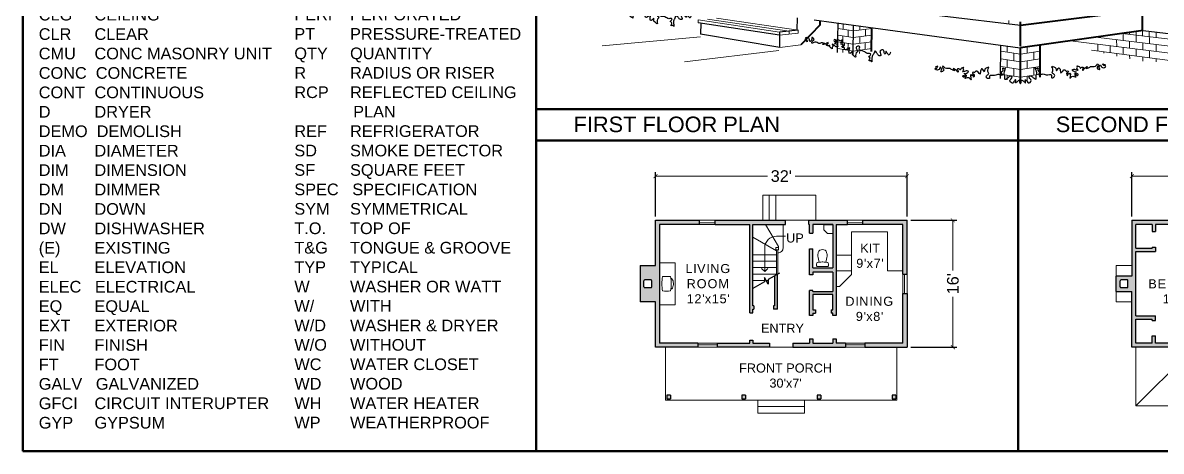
# Model space of a CAD drawing. Header units: inches. Extents: x -54 to 15382, y 469 to 41738.
# Drawn here: x 144 to 1901, y 10431 to 11092 of the extents above; entities that cross this region are included whole.
import ezdxf

# ---------------------------------------------------------------- set-up
doc = ezdxf.new("R2010")
doc.units = ezdxf.units.IN
doc.header["$MEASUREMENT"] = 0
doc.linetypes.add('DASHED', pattern=[0.75, 0.5, -0.25])
doc.layers.get('0').update_dxf_attribs({"lineweight": 9})
for name, color, linetype, lineweight in [('1', 7, 'Continuous', 9), ('2', 7, 'Continuous', 18), ('3', 7, 'Continuous', 30), ('4', 7, 'Continuous', 40), ('5', 7, 'Continuous', 50), ('A-DIMSx', 7, 'Continuous', 9), ('A-FILL', 7, 'Continuous', 9), ('A-TEXTx', 7, 'Continuous', 18)]:
    doc.layers.add(name, color=color, linetype=linetype, lineweight=lineweight)
doc.styles.get("Standard").update_dxf_attribs({"font": 'arial.ttf'})
doc.dimstyles.get("Standard").update_dxf_attribs({"dimtxt": 3, "dimasz": 2, "dimexe": 0.03125, "dimexo": 0.0625, "dimgap": 0.03125, "dimtad": 0, "dimtoh": 1, "dimdec": 4, "dimlfac": 0.99985, "dimzin": 0, "dimdsep": 46, "dimlunit": 4, "dimtxsty": 'Standard', "dimblk": 'ARCHTICK', "dimblk1": 'ARCHTICK', "dimblk2": 'ARCHTICK', "dimcen": 0.09, "dimclrt": 256, "dimadec": 0, "dimazin": 0, "dimtfac": 1, "dimtdec": 4, "dimtofl": 0, "dimtmove": 0, "dimatfit": 3, "dimfxl": 1, "dimtolj": 1, "dimtzin": 0, "dimarcsym": 0})

# ---------------------------------------------------------------- blocks, each defined once
blk = doc.blocks.new('_ArchTick')
at = {"color": 0, "linetype": 'ByBlock', "lineweight": 0, "const_width": 0.15}
blk.add_lwpolyline([(-0.5, -0.5), (0.5, 0.5)], dxfattribs=at)
blk = doc.blocks.new('*D145')
at = {"layer": 'A-DIMSx', "color": 0, "lineweight": -2, "ltscale": 0.25}
for p, q in [((1120.5, 10793.1), (1120.5, 10861.3)), ((1508.5, 10793.1), (1508.5, 10861.3))]:
    blk.add_line(p, q, dxfattribs=at)
at = {"layer": 'A-DIMSx', "color": 0, "lineweight": 5, "ltscale": 0.25}
for p, q in [((1120.5, 10855.3), (1293.3, 10855.3)), ((1508.5, 10855.3), (1335.8, 10855.3))]:
    blk.add_line(p, q, dxfattribs=at)
at = {"layer": 'A-DIMSx', "color": 0, "lineweight": 5, "xscale": 6, "yscale": 6, "zscale": 6, "rotation": 180}
blk.add_blockref('_ArchTick', (1120.5, 10855.3), dxfattribs=at)
at = {"layer": 'A-DIMSx', "color": 0, "lineweight": 5, "xscale": 6, "yscale": 6, "zscale": 6}
blk.add_blockref('_ArchTick', (1508.5, 10855.3), dxfattribs=at)
at = {"layer": 'A-DIMSx', "ltscale": 0.25, "insert": (1314.5, 10855.3), "char_height": 18, "attachment_point": 5}
blk.add_mtext("\\A1;32'", dxfattribs=at)
blk = doc.blocks.new('*D146')
at = {"layer": 'A-DIMSx', "color": 0, "lineweight": -2, "ltscale": 0.25}
for p, q in [((1514.5, 10787.1), (1585.3, 10787.1)), ((1514.5, 10591.1), (1585.3, 10591.1))]:
    blk.add_line(p, q, dxfattribs=at)
at = {"layer": 'A-DIMSx', "color": 0, "lineweight": 5, "ltscale": 0.25}
for p, q in [((1579.3, 10787.1), (1579.3, 10709.5)), ((1579.3, 10591.1), (1579.3, 10668.7))]:
    blk.add_line(p, q, dxfattribs=at)
at = {"layer": 'A-DIMSx', "color": 0, "lineweight": 5, "xscale": 6, "yscale": 6, "zscale": 6}
for p, rotation in [((1579.3, 10787.1), 90), ((1579.3, 10591.1), 270)]:
    blk.add_blockref('_ArchTick', p, dxfattribs=dict(at, rotation=rotation))
at = {"layer": 'A-DIMSx', "ltscale": 0.25, "insert": (1579.3, 10689.1), "char_height": 18, "attachment_point": 5, "rotation": 90}
blk.add_mtext("\\A1;16'", dxfattribs=at)
blk = doc.blocks.new('*D148')
at = {"layer": 'A-DIMSx', "color": 0, "lineweight": -2, "ltscale": 0.25}
for p, q in [((1855.5, 10793.1), (1855.5, 10861.3)), ((2243.5, 10793.1), (2243.5, 10861.3))]:
    blk.add_line(p, q, dxfattribs=at)
at = {"layer": 'A-DIMSx', "color": 0, "lineweight": 5, "ltscale": 0.25}
for p, q in [((1855.5, 10855.3), (2028.2, 10855.3)), ((2243.5, 10855.3), (2070.7, 10855.3))]:
    blk.add_line(p, q, dxfattribs=at)
at = {"layer": 'A-DIMSx', "color": 0, "lineweight": 5, "xscale": 6, "yscale": 6, "zscale": 6, "rotation": 180}
blk.add_blockref('_ArchTick', (1855.5, 10855.3), dxfattribs=at)
at = {"layer": 'A-DIMSx', "color": 0, "lineweight": 5, "xscale": 6, "yscale": 6, "zscale": 6}
blk.add_blockref('_ArchTick', (2243.5, 10855.3), dxfattribs=at)
at = {"layer": 'A-DIMSx', "ltscale": 0.25, "insert": (2049.5, 10855.3), "char_height": 18, "attachment_point": 5}
blk.add_mtext("\\A1;32'", dxfattribs=at)

msp = doc.modelspace()

# ---------------------------------------------------------------- hatches: boundary and pattern name
at = {"layer": 'A-FILL', "ltscale": 0.25}
h = msp.add_hatch(color=256, dxfattribs=at)
h.paths.add_polyline_path([(1126.7875281, 10597.3530999), (1126.7875281, 10780.8530999), (1188.5370547, 10780.8530999), (1188.5370547, 10787.1030999), (1120.5375281, 10787.1030999), (1120.5375281, 10717.1030999), (1096.5375281, 10717.1030999), (1096.5375281, 10661.1030999), (1120.5375281, 10661.1030999), (1120.5375281, 10591.1030999), (1185.5375281, 10591.1030999), (1185.5375281, 10597.3530999)])
h.paths.add_polyline_path([(1320.7875281, 10780.8530999), (1320.7875281, 10787.1030999), (1212.5370547, 10787.1030999), (1212.5370547, 10780.8530999), (1265.7875281, 10780.8530999), (1265.7875281, 10644.3530999), (1270.7875281, 10644.3530999), (1270.7875281, 10649.8530999), (1272.2875281, 10649.8530999), (1272.2875281, 10654.8530999), (1270.7875281, 10654.8530999), (1270.7875281, 10780.8530999)])
h.paths.add_polyline_path([(1296.5375281, 10591.1030999), (1296.5375281, 10597.3530999), (1270.7875281, 10597.3530999), (1270.7875281, 10601.8530999), (1265.7875281, 10601.8530999), (1265.7875281, 10597.3530999), (1215.5375281, 10597.3530999), (1215.5375281, 10591.1030999)])
h.paths.add_polyline_path([(1102.5375281, 10693.6030999, -0.4142135624), (1104.0375281, 10695.1030999), (1113.0375281, 10695.1030999, -0.4142135624), (1114.5375281, 10693.6030999), (1114.5375281, 10684.6030999, -0.4142135624), (1113.0375281, 10683.1030999), (1104.0375281, 10683.1030999, -0.4142135624), (1102.5375281, 10684.6030999)], flags=16)
h = msp.add_hatch(color=256, dxfattribs=at)
h.paths.add_polyline_path([(1508.5375281, 10704.1030999), (1508.5375281, 10787.1030999), (1440.5370547, 10787.1030999), (1440.5370547, 10780.8530999), (1502.2875281, 10780.8530999), (1502.2875281, 10704.1030999)])
h.paths.add_polyline_path([(1416.5370547, 10780.8530999), (1416.5370547, 10787.1030999), (1356.7875281, 10787.1030999), (1356.7875281, 10780.8530999), (1358.2875281, 10780.8530999), (1358.2875281, 10767.1030999), (1363.2875281, 10767.1030999), (1363.2875281, 10780.8530999), (1394.2875281, 10780.8530999), (1394.2875281, 10713.8530999), (1363.2875281, 10713.8530999), (1363.2875281, 10743.1030999), (1358.2875281, 10743.1030999), (1358.2875281, 10702.8530999), (1363.2875281, 10702.8530999), (1363.2875281, 10706.8530999), (1394.2875281, 10706.8530999), (1394.2875281, 10677.3530999), (1363.2875281, 10677.3530999), (1363.2875281, 10678.8530999), (1358.2875281, 10678.8530999), (1358.2875281, 10640.1030999), (1363.2875281, 10640.1030999), (1363.2875281, 10643.8530999), (1367.2875281, 10643.8530999), (1367.2875281, 10648.8530999), (1363.2875281, 10648.8530999), (1363.2875281, 10672.3530999), (1394.2875281, 10672.3530999), (1394.2875281, 10648.8530999), (1391.2875281, 10648.8530999), (1391.2875281, 10643.8530999), (1394.2875281, 10643.8530999), (1394.2875281, 10640.1030999), (1399.2875281, 10640.1030999), (1399.2875281, 10780.8530999)])
h.paths.add_polyline_path([(1308.7875281, 10649.8530999), (1308.7875281, 10703.7607856), (1303.7875281, 10700.8740343), (1303.7875281, 10654.8530999), (1302.2875281, 10654.8530999), (1302.2875281, 10649.8530999)])
h.paths.add_polyline_path([(1413.5375281, 10591.1030999), (1413.5375281, 10597.3530999), (1399.2875281, 10597.3530999), (1399.2875281, 10604.1030999), (1394.2875281, 10604.1030999), (1394.2875281, 10597.3530999), (1363.2875281, 10597.3530999), (1363.2875281, 10604.1030999), (1358.2875281, 10604.1030999), (1358.2875281, 10597.3530999), (1332.5375281, 10597.3530999), (1332.5375281, 10591.1030999)])
h.paths.add_polyline_path([(1508.5375281, 10591.1030999), (1508.5375281, 10674.1030999), (1502.2875281, 10674.1030999), (1502.2875281, 10597.3530999), (1443.5375281, 10597.3530999), (1443.5375281, 10591.1030999)])
h = msp.add_hatch(color=256, dxfattribs=at)
h.paths.add_polyline_path([(2037.4796258, 10780.8530999), (2037.4796258, 10787.1030999), (1947.4791525, 10787.1030999), (1947.4791525, 10780.8530999), (2000.7296258, 10780.8530999), (2000.7296258, 10777.6030999), (2005.7296258, 10777.6030999), (2005.7296258, 10780.8530999)])
h.paths.add_polyline_path([(1861.7296258, 10743.8530999), (1861.7296258, 10780.8530999), (1886.7296258, 10780.8530999), (1886.7296258, 10769.6030999), (1891.7296258, 10769.6030999), (1891.7296258, 10780.8530999), (1923.4791525, 10780.8530999), (1923.4791525, 10787.1030999), (1855.4796258, 10787.1030999), (1855.4796258, 10701.1030999), (1831.4796258, 10701.1030999), (1831.4796258, 10677.1030999), (1855.4796258, 10677.1030999), (1855.4796258, 10591.1030999), (1920.4796258, 10591.1030999), (1920.4796258, 10597.3530999), (1891.7296258, 10597.3530999), (1891.7296258, 10608.6030999), (1886.7296258, 10608.6030999), (1886.7296258, 10597.3530999), (1861.7296258, 10597.3530999), (1861.7296258, 10634.3530999), (1886.7296258, 10634.3530999), (1886.7296258, 10632.6030999), (1891.7296258, 10632.6030999), (1891.7296258, 10639.3530999), (1861.7296258, 10639.3530999), (1861.7296258, 10738.8530999), (1891.7296258, 10738.8530999), (1891.7296258, 10745.6030999), (1886.7296258, 10745.6030999), (1886.7296258, 10743.8530999)])
h.paths.add_polyline_path([(2034.4796258, 10597.3530999), (2034.4796258, 10591.1030999), (1950.4796258, 10591.1030999), (1950.4796258, 10597.3530999), (2000.7296258, 10597.3530999), (2000.7296258, 10747.6030999), (2005.7296258, 10747.6030999), (2005.7296258, 10597.3530999)])
edge = h.paths.add_edge_path(flags=16)
edge.add_arc((1838.9796258, 10693.6030999), 1.5, 90.0000000001, 180)
edge.add_line((1837.4796258, 10693.6030999), (1837.4796258, 10684.6030999))
edge.add_arc((1838.9796258, 10684.6030999), 1.5, 180, 270.0000000001)
edge.add_line((1838.9796258, 10683.1030999), (1847.9796258, 10683.1030999))
edge.add_arc((1847.9796258, 10684.6030999), 1.5, 270.0000000001, 360)
edge.add_line((1849.4796258, 10684.6030999), (1849.4796258, 10693.6030999))
edge.add_arc((1847.9796258, 10693.6030999), 1.5, 0, 90.0000000001)
edge.add_line((1847.9796258, 10695.1030999), (1838.9796258, 10695.1030999))
h = msp.add_hatch(color=256, dxfattribs=at)
h.paths.add_polyline_path([(1143.2875281, 10511.3530999), (1143.2875281, 10516.8530999), (1137.7875281, 10516.8530999), (1137.7875281, 10511.3530999)])
h.paths.add_polyline_path([(1259.2875281, 10511.3530999), (1259.2875281, 10516.8530999), (1253.7875281, 10516.8530999), (1253.7875281, 10511.3530999)])
h.paths.add_polyline_path([(1375.2875281, 10511.3530999), (1375.2875281, 10516.8530999), (1369.7875281, 10516.8530999), (1369.7875281, 10511.3530999)])
h.paths.add_polyline_path([(1491.2875281, 10511.3530999), (1491.2875281, 10516.8530999), (1485.7875281, 10516.8530999), (1485.7875281, 10511.3530999)])

# ---------------------------------------------------------------- linework, layer by layer
at = {"layer": '1'}
for p, q in [((1326.4780479, 11079.2583097), (1200.6377049, 11097.8878438)), ((1409.7896252, 11082.1171076), (1409.8984839, 11090.5438452)), ((1665.8140541, 11090.2119627), (1665.8221867, 11095.733516)), ((1326.4780479, 11079.2583097), (1326.3976274, 11074.4255484)), ((1340.7540807, 11080.8193924), (1340.6771985, 11076.0153462)), ((1401.7807912, 11072.9012666), (1425.6062574, 11069.4351151)), ((1401.917714, 11083.2188392), (1425.7337976, 11079.8856039)), ((1409.5217961, 11061.3845022), (1409.6557727, 11071.7556068)), ((1417.5973123, 11070.6002641), (1417.7280376, 11081.0060686)), ((1800.0760681, 11069.7920614), (1913.9249158, 11055.9798162)), ((1840.6080365, 11075.4922532), (1913.8195404, 11066.9466445)), ((1841.9062643, 11064.7171842), (1841.8382747, 11075.3486537)), ((1851.8539667, 11074.1795727), (1851.8341821, 11077.0710362)), ((1862.0350589, 11062.2751406), (1861.916803, 11078.4890003)), ((1872.1480223, 11071.8107501), (1872.0851951, 11079.9190267)), ((1882.5175017, 11059.7901921), (1882.3604646, 11078.9236018)), ((1892.8000286, 11069.4001459), (1892.7276308, 11077.7501021)), ((1401.5065663, 11052.2375391), (1425.3508192, 11048.5048182)), ((1401.6437421, 11062.574171), (1425.478598, 11058.9748578)), ((1409.3240548, 11046.0773792), (1409.3876953, 11051.0037804)), ((1417.3354964, 11049.7595844), (1417.4664653, 11060.1847739)), ((1663.2203946, 11046.6476149), (1663.2355828, 11056.2253605)), ((1760.9075299, 11064.2836149), (1914.0303944, 11045.0022361)), ((1802.7707799, 11048.5498451), (1802.7221696, 11059.0182752)), ((1822.2383857, 11046.0088333), (1822.1801839, 11056.5681032)), ((1832.0346942, 11055.3272138), (1831.971635, 11065.9224624)), ((1842.0424373, 11043.4239069), (1841.9743184, 11054.0756067)), ((1852.0001641, 11052.8131425), (1851.9270305, 11063.5014557)), ((1862.1917324, 11040.7939176), (1862.1133581, 11051.5396794)), ((1872.3150469, 11050.2550729), (1872.2314944, 11061.0380998)), ((1892.9885959, 11047.6518397), (1892.8942665, 11058.5312736)), ((1653.0641453, 11036.3443253), (1683.7701585, 11031.8771853)), ((1653.0880355, 11048.0657128), (1683.7781042, 11043.7704128)), ((1663.1830199, 11023.078998), (1663.2017171, 11034.8695017)), ((1673.4365857, 11033.3805233), (1673.4499491, 11045.2159138)), ((1793.1604762, 11049.8042312), (1914.1359766, 11034.0138885)), ((1812.474868, 11044.9595117), (1812.4630653, 11047.2847583)), ((1832.1238818, 11040.3418386), (1832.097813, 11044.7219303)), ((1852.1111141, 11036.5980477), (1852.0733676, 11042.1146185)), ((1872.4486439, 11033.0134476), (1872.3986799, 11039.4616545)), ((1882.6953784, 11038.1176766), (1882.6063971, 11048.9591762)), ((1893.1263398, 11031.7652205), (1893.0830171, 11036.7618287)), ((1653.04023, 11024.6106656), (1683.7622043, 11019.9713254)), ((1673.4098164, 11009.6721908), (1673.4232081, 11021.5326223)), ((1653.0162897, 11012.8647144), (1683.7542416, 11008.052813)), ((1663.153105, 11004.2145218), (1663.1643031, 11011.2760842)), ((1212.5370547, 10783.3790106), (1188.5370547, 10783.3790106)), ((1310.0375281, 10746.4174882), (1290.1561184, 10780.8530999)), ((1317.2801688, 10744.2651714), (1317.2801688, 10780.8530999)), ((1440.5370547, 10783.3790106), (1416.5370547, 10783.3790106)), ((1307.0375281, 10740.0225307), (1270.7875281, 10760.951478)), ((1423.0375281, 10769.1030999), (1423.0375281, 10733.1030999)), ((1478.5375281, 10769.1030999), (1423.0375281, 10769.1030999)), ((1478.5375281, 10709.1030999), (1478.5375281, 10769.1030999)), ((1307.0375281, 10741.2651714), (1307.0375281, 10702.9471529)), ((1309.0375281, 10741.2651714), (1309.0375281, 10704.1018535)), ((1310.0375281, 10745.2651714), (1310.0375281, 10746.4174882)), ((1307.0375281, 10734.0225307), (1270.7875281, 10734.0225307)), ((1307.0375281, 10724.0225307), (1270.7875281, 10724.0225307)), ((1423.0375281, 10733.1030999), (1399.0375281, 10733.1030999)), ((1423.0375281, 10733.1030999), (1423.0375281, 10709.1030999)), ((1307.0375281, 10714.0225307), (1270.7875281, 10714.0225307)), ((1270.7875281, 10704.0225307), (1307.0375281, 10704.0225307)), ((1423.0375281, 10709.1030999), (1399.0375281, 10709.1030999)), ((1423.0375281, 10703.6030999), (1404.5375281, 10685.1030999)), ((1423.0375281, 10709.1030999), (1423.0375281, 10703.6030999)), ((1502.5375281, 10709.1030999), (1478.5375281, 10709.1030999)), ((1504.8134387, 10704.1030999), (1504.8134387, 10674.1030999)), ((1270.7875281, 10694.0225307), (1288.4287258, 10694.0225307)), ((1291.2648424, 10694.0225307), (1294.4287258, 10694.0225307)), ((1404.5375281, 10685.1030999), (1399.0375281, 10685.1030999)), ((1215.5375281, 10594.8271893), (1185.5375281, 10594.8271893)), ((1413.5375281, 10594.8271893), (1443.5375281, 10594.8271893)), ((1861.7477853, 10500.7746149), (1951.07627, 10590.1030999))]:
    msp.add_line(p, q, dxfattribs=at)
at = {"layer": '1', "ltscale": 0.1}
for p, q in [((1188.5370547, 10787.1030999), (1212.5370547, 10787.1030999)), ((1320.7875281, 10787.1030999), (1356.7875281, 10787.1030999)), ((1416.5370547, 10787.1030999), (1440.5370547, 10787.1030999)), ((1212.5370547, 10780.8530999), (1188.5370547, 10780.8530999)), ((1440.5370547, 10780.8530999), (1416.5370547, 10780.8530999)), ((1150.7875281, 10721.6030999), (1126.7875281, 10721.6030999)), ((1150.7875281, 10689.1030999), (1150.7875281, 10721.6030999)), ((1502.2875281, 10704.1030999), (1502.2875281, 10674.1030999)), ((1508.5375281, 10674.1030999), (1508.5375281, 10704.1030999)), ((1150.7875281, 10689.1030999), (1150.7875281, 10656.6030999)), ((1150.7875281, 10656.6030999), (1126.7875281, 10656.6030999)), ((1185.5375281, 10597.3530999), (1215.5375281, 10597.3530999)), ((1413.5375281, 10597.3530999), (1443.5375281, 10597.3530999)), ((1185.5375281, 10591.1030999), (1215.5375281, 10591.1030999)), ((1413.5375281, 10591.1030999), (1443.5375281, 10591.1030999))]:
    msp.add_line(p, q, dxfattribs=at)
at = {"layer": '1', "ltscale": 0.25}
for p, q in [((1380.2875281, 10780.8530999), (1380.2875281, 10772.6398965)), ((1385.3672179, 10767.1459931), (1380.5804213, 10771.9327897)), ((1394.2875281, 10766.8530999), (1386.0743247, 10766.8530999)), ((1831.4796258, 10701.1030999), (1831.4796258, 10717.1030999)), ((1831.4796258, 10717.1030999), (1855.4796258, 10717.1030999)), ((1831.4796258, 10677.1030999), (1831.4796258, 10661.1030999)), ((1831.4796258, 10661.1030999), (1855.4796258, 10661.1030999))]:
    msp.add_line(p, q, dxfattribs=at)
at = {"layer": '1', "linetype": 'Continuous'}
for p, q in [((1377.5632823, 10722.7471942), (1378.0751252, 10722.7471942)), ((1378.5869681, 10722.7471942), (1378.0751252, 10722.7471942)), ((1378.0751252, 10715.7782567), (1370.2793645, 10715.7782567)), ((1378.0751252, 10715.7782567), (1385.8708858, 10715.7782567))]:
    msp.add_line(p, q, dxfattribs=at)
at = {"layer": '1', "linetype": 'DASHED'}
msp.add_line((1378.0751252, 10715.7782579), (1378.0751252, 10715.7782567), dxfattribs=at)
msp.add_line((1378.0751252, 10715.7782579), (1378.0751252, 10715.7782567), dxfattribs=at)
at = {"layer": '1', "ltscale": 0.25}
msp.add_lwpolyline([(1306.0375281, 10745.2651714), (1306.0375281, 10741.2651714), (1310.0375281, 10741.2651714), (1310.0375281, 10745.2651714), (1306.0375281, 10745.2651714)], dxfattribs=at)
for centre, start, end in [((1381.2875281, 10772.6398965), 180, 225), ((1386.0743247, 10767.8530999), 224.9999999999, 270)]:
    msp.add_arc(centre, 1, start, end, dxfattribs=at)
at = {"layer": '1'}
msp.add_arc((1310.0375281, 10744.2651714), 7.2426407, 262.0637504855, 0, dxfattribs=at)
at = {"layer": '1', "linetype": 'Continuous'}
for centre, radius, start, end in [((1382.7998286, 10733.5911286), 11.8117586, 160.8882678628, 188.2538637277), ((1378.0751252, 10735.2282873), 6.8114474, 90, 160.8882678628), ((1378.0751252, 10735.2282873), 6.8114474, 19.1117321372, 90), ((1373.3504218, 10733.5911286), 11.8117586, 351.7461362723, 19.1117321372), ((1370.2793645, 10717.3531578), 1.5749011, 172.8563837321, 270), ((1396.0635196, 10714.121637), 27.56077, 164.7213591384, 172.8563837321), ((1370.0465792, 10721.2286429), 0.5905879, 104.0755128225, 164.7213593341), ((1377.5632823, 10691.2491714), 31.4980228, 90, 104.0755129683), ((1565.9339016, 10760.1569148), 196.8626426, 188.2538637277, 191.0650703561), ((1378.5869681, 10691.2491714), 31.4980228, 75.9244870317, 90), ((1190.2163488, 10760.1569148), 196.8626426, 348.9349296439, 351.7461362723), ((1385.8708858, 10717.3531578), 1.5749011, 270, 7.1436162679), ((1386.1036712, 10721.2286428), 0.5905879, 15.2786406663, 75.9244871775), ((1360.0867308, 10714.121637), 27.56077, 7.1436162679, 15.2786408616)]:
    msp.add_arc(centre, radius, start, end, dxfattribs=at)
at = {"layer": '2'}
for p, q in [((1186.0884943, 11091.9751727), (1186.1920426, 11096.49117)), ((1311.7020849, 11077.6425596), (1186.1920426, 11096.49117)), ((1340.7540807, 11080.8193924), (1214.606301, 11099.2383927)), ((1435.8417184, 11081.0352235), (1435.9120562, 11087.0198989)), ((1189.8880143, 11070.1612382), (1037.8819372, 11056.3398649)), ((1340.6771985, 11076.0153462), (1311.6179643, 11072.7800734)), ((1425.6062574, 11069.4351151), (1454.2021095, 11072.8153969)), ((1425.7337976, 11079.8856039), (1454.314214, 11083.1361841)), ((1435.5970332, 11060.2162561), (1435.7194327, 11070.6305816)), ((1444.2643532, 11071.815726), (1444.3814701, 11082.1749215)), ((1312.0516031, 11054.1001817), (1344.8603213, 11058.0714573)), ((1425.3508192, 11048.5048182), (1453.97759, 11052.1452406)), ((1425.478598, 11058.9748578), (1454.0899015, 11062.4850868)), ((1444.0297935, 11051.0685228), (1444.1471277, 11061.4469309)), ((1693.9855874, 11045.253504), (1693.9876318, 11054.8723707)), ((1310.6310622, 11049.4824665), (1165.2121954, 11032.054866)), ((1435.4116366, 11044.4418471), (1435.4745197, 11049.7922336)), ((1683.7701585, 11031.8771853), (1714.1101348, 11036.4593601)), ((1683.7781042, 11043.7704128), (1714.102104, 11048.1763233)), ((1693.9805542, 11021.5732235), (1693.9830721, 11033.4196175)), ((1704.0959096, 11034.9469354), (1704.0931001, 11046.72207)), ((1683.7622043, 11019.9713254), (1714.118174, 11024.7301339)), ((1704.1015374, 11011.3594935), (1704.0987221, 11023.1594164)), ((1683.7542416, 11008.052813), (1714.1262216, 11012.9886253)), ((1693.9765135, 11002.5627062), (1693.9780336, 11009.7143023)), ((1286.0375281, 10826.1030999), (1367.6625281, 10826.1030999)), ((1286.0375281, 10787.1030999), (1286.0375281, 10826.1030999)), ((1295.9125281, 10787.1030999), (1295.9125281, 10826.1030999)), ((1305.9125281, 10787.1030999), (1305.9125281, 10826.1030999)), ((1367.6625281, 10787.1030999), (1367.6625281, 10826.1030999)), ((1136.0375281, 10590.6031008), (1136.0375281, 10509.6031008)), ((1493.0375281, 10590.6031008), (1493.0375281, 10509.6031008)), ((1861.7477853, 10591.1030999), (1861.7477853, 10500.7746149)), ((1493.0375281, 10509.6031008), (1136.0375281, 10509.6031008)), ((1278.5375281, 10489.2280999), (1278.5375281, 10509.6031008)), ((1350.5375281, 10509.6031008), (1350.5375281, 10489.2280999)), ((1350.5375281, 10499.4780999), (1278.5375281, 10499.4780999)), ((1350.5375281, 10489.2280999), (1278.5375281, 10489.2280999)), ((2237.2114664, 10500.7746149), (1861.7477853, 10500.7746149))]:
    msp.add_line(p, q, dxfattribs=at)
at = {"layer": '2', "ltscale": 0.1}
msp.add_line((1296.5375281, 10591.1030999), (1332.5375281, 10591.1030999), dxfattribs=at)
at = {"layer": '2', "ltscale": 0.25}
msp.add_lwpolyline([(1284.16192, 10712.7276719), (1288.9125281, 10707.9770638), (1293.5395876, 10712.6041233), (1288.9125281, 10707.9770638), (1288.9125281, 10744.5591357, -0.4142135624), (1306.9125281, 10762.5591357), (1321.0923292, 10762.5591357)], format="xyb", dxfattribs=at)
at = {"layer": '2'}
for centre, radius, start, end in [((1191.2064335, 10689.0831149), 61, 169.6111421845, 190.3888578155), ((1137.4251835, 10648.3231337), 52.1322213, 83.1489854188, 96.8510145812), ((1083.6439335, 10689.0831149), 61, 349.6111421845, 10.3888578155), ((1137.4251835, 10729.459417), 51.7513021, 263.0983136125, 276.9016863875)]:
    msp.add_arc(centre, radius, start, end, dxfattribs=at)
msp.add_open_spline([(1144.0704164, 10680.5311257), (1144.5169044, 10680.7081239), (1145.5331083, 10681.1109706), (1147.064049, 10683.0946334), (1147.7291119, 10685.825642), (1148.0760592, 10688.9244525), (1147.8939516, 10691.9471636), (1147.0648781, 10694.9014797), (1145.6141211, 10697.1473298), (1144.4010665, 10697.5697019), (1144.0704164, 10697.6848306)], degree=3, knots=[0, 0, 0, 0, 1.4205335112, 3.2331247536, 7.2145868622, 9.7019638838, 12.596584936, 16.2032530219, 18.9713692984, 20.0086236618, 20.0086236618, 20.0086236618, 20.0086236618], dxfattribs=at)
at = {"layer": '3'}
for p, q in [((1683.8000956, 11088.0646754), (1035.4336658, 11165.4707584)), ((1311.6179643, 11072.7800734), (1186.0884943, 11091.9751727)), ((1190.2775173, 11091.3346162), (1189.8911902, 11074.3466408)), ((1339.1938586, 11081.0472025), (1339.4961867, 11099.8562304)), ((1365.2177765, 11096.5965477), (1425.837522, 11088.3846525)), ((1401.4273867, 11046.2711008), (1402.0290701, 11091.6098807)), ((1425.27687, 11042.4455094), (1425.837522, 11088.3846525)), ((1425.837522, 11088.3846525), (1683.1508786, 11053.5275213)), ((1312.0516031, 11054.1001817), (1189.868165, 11074.3504569)), ((1311.7020849, 11077.6425596), (1311.6179643, 11072.7800734)), ((1340.7540807, 11080.8193924), (1311.7020849, 11077.6425596)), ((1312.0516031, 11054.1001817), (1312.3755891, 11072.8644226)), ((1841.8382747, 11075.3486537), (1841.8362518, 11075.6649826)), ((1872.74577, 11080.0119262), (1915.8824691, 11075.1291164)), ((1653.0021293, 11005.9170956), (1653.1074627, 11057.5973733)), ((1120.5375281, 10787.1030999), (1188.5370547, 10787.1030999)), ((1120.5375281, 10717.1030999), (1120.5375281, 10787.1030999)), ((1188.5370547, 10780.8530999), (1188.5370547, 10787.1030999)), ((1212.5370547, 10787.1030999), (1321.0375281, 10787.1030999)), ((1212.5370547, 10780.8530999), (1212.5370547, 10787.1030999)), ((1320.7875281, 10780.8530999), (1320.7875281, 10787.1030999)), ((1356.7875281, 10787.1030999), (1416.5370547, 10787.1030999)), ((1356.7875281, 10780.8530999), (1356.7875281, 10787.1030999)), ((1416.5370547, 10780.8530999), (1416.5370547, 10787.1030999)), ((1440.5370547, 10787.1030999), (1508.5375281, 10787.1030999)), ((1440.5370547, 10780.8530999), (1440.5370547, 10787.1030999)), ((1508.5375281, 10704.1030999), (1508.5375281, 10787.1030999)), ((1855.4796258, 10787.1030999), (1923.4791525, 10787.1030999)), ((1855.4796258, 10787.1030999), (1855.4796258, 10701.1030999)), ((1126.7875281, 10780.8530999), (1126.7875281, 10597.3530999)), ((1188.5370547, 10780.8530999), (1126.7875281, 10780.8530999)), ((1212.5370547, 10780.8530999), (1265.7875281, 10780.8530999)), ((1265.7875281, 10644.3530999), (1265.7875281, 10780.8530999)), ((1270.7875281, 10780.8530999), (1320.7875281, 10780.8530999)), ((1270.7875281, 10654.8530999), (1270.7875281, 10780.8530999)), ((1356.7875281, 10780.8530999), (1358.2875281, 10780.8530999)), ((1358.2875281, 10767.1030999), (1358.2875281, 10780.8530999)), ((1394.2875281, 10780.8530999), (1363.2875281, 10780.8530999)), ((1363.2875281, 10780.8530999), (1363.2875281, 10767.1030999)), ((1394.2875281, 10780.8530999), (1394.2875281, 10713.8530999)), ((1399.2875281, 10780.8530999), (1399.2875281, 10640.1030999)), ((1399.2875281, 10780.8530999), (1416.5370547, 10780.8530999)), ((1502.2875281, 10780.8530999), (1440.5370547, 10780.8530999)), ((1502.2875281, 10704.1030999), (1502.2875281, 10780.8530999)), ((1886.7296258, 10780.8530999), (1861.7296258, 10780.8530999)), ((1861.7296258, 10743.8530999), (1861.7296258, 10780.8530999)), ((1886.7296258, 10780.8530999), (1886.7296258, 10769.6030999)), ((1886.7296258, 10769.6030999), (1891.7296258, 10769.6030999)), ((1923.4791525, 10780.8530999), (1891.7296258, 10780.8530999)), ((1891.7296258, 10780.8530999), (1891.7296258, 10769.6030999)), ((1358.2875281, 10767.1030999), (1363.2875281, 10767.1030999)), ((1358.2875281, 10702.8530999), (1358.2875281, 10743.1030999)), ((1358.2875281, 10743.1030999), (1363.2875281, 10743.1030999)), ((1363.2875281, 10713.8530999), (1363.2875281, 10743.1030999)), ((1861.7296258, 10743.8530999), (1886.7296258, 10743.8530999)), ((1861.7296258, 10639.3530999), (1861.7296258, 10738.8530999)), ((1861.7296258, 10738.8530999), (1891.7296258, 10738.8530999)), ((1886.7296258, 10745.6030999), (1886.7296258, 10743.8530999)), ((1886.7296258, 10745.6030999), (1891.7296258, 10745.6030999)), ((1891.7296258, 10745.6030999), (1891.7296258, 10738.8530999)), ((1096.5375281, 10717.1030999), (1120.5375281, 10717.1030999)), ((1096.5375281, 10717.1030999), (1096.5375281, 10661.1030999)), ((1303.7875281, 10700.8740343), (1303.7875281, 10654.8530999)), ((1308.7875281, 10649.8530999), (1308.7875281, 10703.7607856)), ((1363.2875281, 10702.8530999), (1358.2875281, 10702.8530999)), ((1363.2875281, 10713.8530999), (1394.2875281, 10713.8530999)), ((1394.2875281, 10706.8530999), (1363.2875281, 10706.8530999)), ((1363.2875281, 10706.8530999), (1363.2875281, 10702.8530999)), ((1394.2875281, 10706.8530999), (1394.2875281, 10677.3530999)), ((1502.2875281, 10704.1030999), (1508.5375281, 10704.1030999)), ((1831.4796258, 10677.1030999), (1831.4796258, 10701.1030999)), ((1855.4796258, 10701.1030999), (1831.4796258, 10701.1030999)), ((1102.5375281, 10684.6030999), (1102.5375281, 10693.6030999)), ((1113.0375281, 10695.1030999), (1104.0375281, 10695.1030999)), ((1104.0375281, 10683.1030999), (1113.0375281, 10683.1030999)), ((1114.5375281, 10684.6030999), (1114.5375281, 10693.6030999)), ((1837.4796258, 10684.6030999), (1837.4796258, 10693.6030999)), ((1847.9796258, 10695.1030999), (1838.9796258, 10695.1030999)), ((1838.9796258, 10683.1030999), (1847.9796258, 10683.1030999)), ((1849.4796258, 10684.6030999), (1849.4796258, 10693.6030999)), ((1358.2875281, 10640.1030999), (1358.2875281, 10678.8530999)), ((1363.2875281, 10678.8530999), (1358.2875281, 10678.8530999)), ((1363.2875281, 10677.3530999), (1363.2875281, 10678.8530999)), ((1363.2875281, 10677.3530999), (1394.2875281, 10677.3530999)), ((1394.2875281, 10672.3530999), (1363.2875281, 10672.3530999)), ((1363.2875281, 10672.3530999), (1363.2875281, 10648.8530999)), ((1394.2875281, 10648.8530999), (1394.2875281, 10672.3530999)), ((1502.2875281, 10597.3530999), (1502.2875281, 10674.1030999)), ((1502.2875281, 10674.1030999), (1508.5375281, 10674.1030999)), ((1508.5375281, 10674.1030999), (1508.5375281, 10591.1030999)), ((1831.4796258, 10677.1030999), (1855.4796258, 10677.1030999)), ((1855.4796258, 10591.1030999), (1855.4796258, 10677.1030999)), ((1120.5375281, 10661.1030999), (1096.5375281, 10661.1030999)), ((1120.5375281, 10591.1030999), (1120.5375281, 10661.1030999)), ((1272.2875281, 10654.8530999), (1270.7875281, 10654.8530999)), ((1270.7875281, 10649.8530999), (1272.2875281, 10649.8530999)), ((1270.7875281, 10644.3530999), (1270.7875281, 10649.8530999)), ((1272.2875281, 10654.8530999), (1272.2875281, 10649.8530999)), ((1303.7875281, 10654.8530999), (1302.2875281, 10654.8530999)), ((1302.2875281, 10654.8530999), (1302.2875281, 10649.8530999)), ((1308.7875281, 10649.8530999), (1302.2875281, 10649.8530999)), ((1363.2875281, 10648.8530999), (1367.2875281, 10648.8530999)), ((1367.2875281, 10648.8530999), (1367.2875281, 10643.8530999)), ((1391.2875281, 10648.8530999), (1394.2875281, 10648.8530999)), ((1391.2875281, 10648.8530999), (1391.2875281, 10643.8530999)), ((1265.7875281, 10644.3530999), (1270.7875281, 10644.3530999)), ((1363.2875281, 10640.1030999), (1358.2875281, 10640.1030999)), ((1363.2875281, 10643.8530999), (1367.2875281, 10643.8530999)), ((1363.2875281, 10643.8530999), (1363.2875281, 10640.1030999)), ((1394.2875281, 10643.8530999), (1391.2875281, 10643.8530999)), ((1394.2875281, 10640.1030999), (1394.2875281, 10643.8530999)), ((1399.2875281, 10640.1030999), (1394.2875281, 10640.1030999)), ((1861.7296258, 10639.3530999), (1891.7296258, 10639.3530999)), ((1861.7296258, 10634.3530999), (1886.7296258, 10634.3530999)), ((1861.7296258, 10597.3530999), (1861.7296258, 10634.3530999)), ((1886.7296258, 10632.6030999), (1886.7296258, 10634.3530999)), ((1886.7296258, 10632.6030999), (1891.7296258, 10632.6030999)), ((1891.7296258, 10632.6030999), (1891.7296258, 10639.3530999)), ((1185.5375281, 10597.3530999), (1126.7875281, 10597.3530999)), ((1185.5375281, 10597.3530999), (1185.5375281, 10591.1030999)), ((1215.5375281, 10597.3530999), (1265.7875281, 10597.3530999)), ((1215.5375281, 10597.3530999), (1215.5375281, 10591.1030999)), ((1265.7875281, 10601.8530999), (1270.7875281, 10601.8530999)), ((1265.7875281, 10597.3530999), (1265.7875281, 10601.8530999)), ((1270.7875281, 10601.8530999), (1270.7875281, 10597.3530999)), ((1270.7875281, 10597.3530999), (1296.5375281, 10597.3530999)), ((1296.5375281, 10597.3530999), (1296.5375281, 10591.1030999)), ((1332.5375281, 10597.3530999), (1358.2875281, 10597.3530999)), ((1332.5375281, 10597.3530999), (1332.5375281, 10591.1030999)), ((1358.2875281, 10604.1030999), (1363.2875281, 10604.1030999)), ((1358.2875281, 10604.1030999), (1358.2875281, 10597.3530999)), ((1363.2875281, 10604.1030999), (1363.2875281, 10597.3530999)), ((1363.2875281, 10597.3530999), (1394.2875281, 10597.3530999)), ((1394.2875281, 10604.1030999), (1399.2875281, 10604.1030999)), ((1394.2875281, 10604.1030999), (1394.2875281, 10597.3530999)), ((1399.2875281, 10604.1030999), (1399.2875281, 10597.3530999)), ((1413.5375281, 10597.3530999), (1399.2875281, 10597.3530999)), ((1413.5375281, 10597.3530999), (1413.5375281, 10591.1030999)), ((1502.2875281, 10597.3530999), (1443.5375281, 10597.3530999)), ((1443.5375281, 10597.3530999), (1443.5375281, 10591.1030999)), ((1886.7296258, 10597.3530999), (1861.7296258, 10597.3530999)), ((1886.7296258, 10597.3530999), (1886.7296258, 10608.6030999)), ((1886.7296258, 10608.6030999), (1891.7296258, 10608.6030999)), ((1891.7296258, 10597.3530999), (1891.7296258, 10608.6030999)), ((1920.4796258, 10597.3530999), (1891.7296258, 10597.3530999)), ((1185.5375281, 10591.1030999), (1120.5375281, 10591.1030999)), ((1296.5375281, 10591.1030999), (1215.5375281, 10591.1030999)), ((1332.5375281, 10591.1030999), (1413.5375281, 10591.1030999)), ((1443.5375281, 10591.1030999), (1508.5375281, 10591.1030999)), ((1920.4796258, 10591.1030999), (1855.4796258, 10591.1030999)), ((1137.7875281, 10516.8530999), (1137.7875281, 10511.3530999)), ((1143.2875281, 10516.8530999), (1137.7875281, 10516.8530999)), ((1137.7875281, 10511.3530999), (1143.2875281, 10511.3530999)), ((1143.2875281, 10516.8530999), (1143.2875281, 10511.3530999)), ((1253.7875281, 10516.8530999), (1253.7875281, 10511.3530999)), ((1259.2875281, 10516.8530999), (1253.7875281, 10516.8530999)), ((1253.7875281, 10511.3530999), (1259.2875281, 10511.3530999)), ((1259.2875281, 10516.8530999), (1259.2875281, 10511.3530999)), ((1369.7875281, 10516.8530999), (1369.7875281, 10511.3530999)), ((1375.2875281, 10516.8530999), (1369.7875281, 10516.8530999)), ((1369.7875281, 10511.3530999), (1375.2875281, 10511.3530999)), ((1375.2875281, 10516.8530999), (1375.2875281, 10511.3530999)), ((1485.7875281, 10516.8530999), (1485.7875281, 10511.3530999)), ((1491.2875281, 10516.8530999), (1485.7875281, 10516.8530999)), ((1485.7875281, 10511.3530999), (1491.2875281, 10511.3530999)), ((1491.2875281, 10516.8530999), (1491.2875281, 10511.3530999))]:
    msp.add_line(p, q, dxfattribs=at)
at = {"layer": '3', "ltscale": 0.25}
for p, q in [((1380.2875281, 10780.8530999), (1394.2875281, 10780.8530999)), ((1394.2875281, 10780.8530999), (1394.2875281, 10766.8530999))]:
    msp.add_line(p, q, dxfattribs=at)
at = {"layer": '3', "flags": 128}
msp.add_lwpolyline([(1311.6173162, 10705.3945645), (1294.4287258, 10695.4707272), (1294.4287258, 10688.542524), (1288.4287258, 10698.9348288), (1288.4287258, 10692.0066256), (1270.7875281, 10681.8214754)], dxfattribs=at)
at = {"layer": '3'}
for centre, start, end in [((1104.0375281, 10693.6030999), 90.0000000001, 180), ((1104.0375281, 10684.6030999), 180, 270.0000000001), ((1113.0375281, 10693.6030999), 0, 90.0000000001), ((1113.0375281, 10684.6030999), 270.0000000001, 0), ((1838.9796258, 10693.6030999), 90.0000000001, 180), ((1838.9796258, 10684.6030999), 180, 270.0000000001), ((1847.9796258, 10693.6030999), 0, 90.0000000001), ((1847.9796258, 10684.6030999), 270.0000000001, 0)]:
    msp.add_arc(centre, 1.5, start, end, dxfattribs=at)
at = {"layer": '3', "ltscale": 0.1}
for points in [[(1176.5720119, 11104.621151), (1176.3848969, 11104.5347362), (1174.769048, 11103.5164842), (1174.8813035, 11097.9297908), (1170.9765651, 11102.1119227), (1168.0928025, 11107.912733), (1169.0607653, 11097.9943007), (1165.4501477, 11103.6389962), (1165.599818, 11108.3992948), (1155.7846566, 11104.1336543), (1163.9421275, 11098.1089523), (1158.9402911, 11096.4272094), (1156.6321661, 11098.9062249), (1154.9637089, 11101.1074746), (1151.0709111, 11105.7193449), (1151.0699327, 11098.079387), (1146.4833918, 11095.3968186), (1149.9517563, 11082.8378739), (1147.6192591, 11088.7743836), (1143.640547, 11086.5579518), (1145.3754188, 11090.0713988), (1146.1213533, 11092.8197869), (1142.0223641, 11093.8790325), (1145.2944906, 11095.7178903), (1146.8879278, 11099.6901391), (1139.1673299, 11097.1108678), (1135.9026732, 11102.5222294), (1124.9301902, 11101.3083732), (1129.6841064, 11108.2323714), (1122.6165791, 11108.3066475), (1122.0157227, 11103.0241389), (1127.0500895, 11100.1182809), (1120.9649583, 11097.3149718), (1124.9376913, 11088.1966339), (1120.2248026, 11092.7045788), (1116.8889329, 11094.0422252), (1119.2251565, 11102.2295648), (1113.2719292, 11092.6116693), (1111.2706192, 11099.4833303), (1114.4544299, 11107.3786746), (1104.3449919, 11096.7394457), (1104.5150809, 11104.381976), (1101.4443452, 11102.5059279), (1099.2184905, 11106.0245887), (1105.5820301, 11105.284017), (1102.7845368, 11113.4258803), (1103.4911964, 11105.1611135), (1100.6122326, 11107.5788263), (1101.4311014, 11110.223704), (1099.0170193, 11106.6219778), (1098.2728088, 11108.8932161), (1098.9204006, 11111.1019076), (1101.9456689, 11116.8859646), (1098.3523524, 11113.6768416), (1095.6645501, 11112.080526), (1089.3953317, 11117.3394616), (1092.6778151, 11113.3910219), (1089.8286595, 11111.8986011), (1089.7886053, 11114.7687144), (1086.3786291, 11113.8983598), (1087.7151662, 11110.7684573), (1089.9950756, 11111.6148189), (1094.1519831, 11110.8625964), (1090.1982951, 11110.5413344), (1087.5747586, 11106.9741029), (1091.2409747, 11109.3578378), (1091.5384187, 11106.2049974), (1093.5762949, 11105.9562836), (1094.7331665, 11103.683758), (1091.2932513, 11102.991353), (1089.3252218, 11104.2293041), (1083.5609249, 11107.94682), (1087.7485637, 11103.1708766), (1084.6695406, 11101.8357525), (1086.2516803, 11098.0686505), (1083.6682054, 11101.3496847), (1080.7674083, 11101.3221425), (1082.0116697, 11104.4663199), (1080.1900527, 11103.7504862), (1079.0141874, 11102.8589463), (1076.2502503, 11103.5093525), (1076.5906124, 11104.9510985), (1078.2600386, 11105.2636434), (1079.7950235, 11109.4198261), (1076.0122162, 11106.782446), (1074.690747, 11105.3093014), (1069.0070473, 11103.8767129), (1071.4734972, 11105.6115946), (1073.261356, 11105.7085413), (1072.2981122, 11108.2144857), (1071.5870282, 11105.3989737), (1070.6745009, 11107.1471009), (1068.0118482, 11106.7474686), (1064.1046736, 11104.0628778), (1058.8909303, 11109.1216978), (1053.0780013, 11102.1462529), (1053.5431861, 11108.4583811), (1058.4061101, 11110.1237861), (1051.1261554, 11115.2959572), (1053.8585067, 11109.883889), (1049.735504, 11105.0801781), (1049.8843387, 11110.7971797), (1046.4131726, 11113.0215246), (1040.9566522, 11110.7562949), (1045.7041182, 11109.8427769), (1046.8620647, 11103.9748552), (1044.1812109, 11108.0255184), (1042.6403479, 11108.2775348), (1042.4358372, 11108.2805998)], [(1483.7922929, 11046.6899687), (1483.5965205, 11046.625527), (1481.8747926, 11045.7988119), (1481.3471975, 11040.235954), (1477.9465271, 11044.8373289), (1475.7453054, 11050.9299564), (1475.5722519, 11040.9659058), (1472.6310876, 11046.9865951), (1473.32435, 11051.6985195), (1463.0856404, 11048.5837309), (1470.5003348, 11041.6653732), (1465.3389459, 11040.5668776), (1463.3295718, 11043.2936659), (1461.9238896, 11045.6713344), (1458.5842432, 11050.6982603), (1457.7092656, 11043.1085718), (1452.8459521, 11040.9683118), (1454.854812, 11028.09504), (1453.2167604, 11034.2594116), (1449.010611, 11032.5126929), (1451.1360289, 11035.8046055), (1452.1914798, 11038.4496156), (1448.2405781, 11039.9708286), (1451.7015866, 11041.4232851), (1453.738985, 11045.1871674), (1445.7740072, 11043.5080603), (1443.1498394, 11049.2573698), (1432.1105281, 11049.3067269), (1437.6253344, 11055.6414234), (1430.6127037, 11056.5237319), (1429.4114768, 11051.3446413), (1434.0803642, 11047.8819328), (1427.7144862, 11045.7931625), (1430.6180064, 11036.28021), (1426.4517641, 11041.2977107), (1423.2908207, 11043.0081963), (1426.5483324, 11050.8745225), (1419.5339086, 11042.0008148), (1418.3318505, 11049.0563107), (1422.3979807, 11056.5355953), (1411.1377926, 11047.122727), (1412.1810649, 11054.6956248), (1408.9158705, 11053.1831832), (1407.1071611, 11056.9333796), (1413.3442023, 11055.4696855), (1411.4964982, 11063.8781276), (1411.2530351, 11055.5867788), (1408.6695567, 11058.3179703), (1409.7856216, 11060.851806), (1406.9753534, 11057.5498949), (1406.4958569, 11059.8913594), (1407.3918698, 11062.0114665), (1411.0589688, 11067.4114618), (1407.1221215, 11064.6344799), (1404.2693477, 11063.3561271), (1398.6429061, 11069.297731), (1401.4521408, 11064.9996997), (1398.4509585, 11063.8430182), (1398.7395062, 11066.698871), (1395.252349, 11066.2243291), (1396.222053, 11062.9620761), (1398.5838176, 11063.5420612), (1402.6273806, 11062.3192299), (1398.662897, 11062.4523761), (1395.6484957, 11059.2086946), (1399.5633402, 11061.1573676), (1399.4981488, 11057.9911986), (1401.4941933, 11057.5109861), (1402.3834945, 11055.1210347), (1398.8869523, 11054.8266993), (1397.0734639, 11056.2816642), (1391.7722916, 11060.6342054), (1395.3860734, 11055.4105539), (1392.1745273, 11054.4364332), (1393.3153263, 11050.5130671), (1391.1241603, 11054.0681085), (1388.2392565, 11054.3725962), (1389.8350408, 11057.353789), (1387.9434921, 11056.8510465), (1386.6733551, 11056.0998779), (1384.0019696, 11057.0622065), (1384.5050319, 11058.4555501), (1386.1992529, 11058.5750619), (1388.1996247, 11062.5283574), (1384.1399378, 11060.3410426), (1382.6586175, 11059.0287445), (1376.8483451, 11058.2557723), (1379.4970715, 11059.6971041), (1381.2842834, 11059.5888846), (1380.6140417, 11062.1885716), (1379.5855335, 11059.4728912), (1378.8789816, 11061.3139342), (1376.188092, 11061.2215311), (1371.9994533, 11059.001543), (1367.3986643, 11064.6235995), (1360.8259122, 11058.3589444), (1362.0101459, 11064.5764157), (1367.0316652, 11065.6745721), (1360.3911971, 11071.6456087), (1362.4864735, 11065.9564925), (1357.8409979, 11061.6559873), (1358.6428763, 11067.3184293), (1355.4489624, 11069.9252699), (1349.7691242, 11068.2991338), (1354.3809165, 11066.8485065), (1354.8599749, 11060.8866403), (1352.6601143, 11065.217398), (1351.1581978, 11065.6440335), (1350.9553804, 11065.6704743)], [(1683.7476874, 10998.2424197), (1683.5837234, 10998.3673011), (1682.2266968, 10999.7112816), (1683.5459989, 11005.1411238), (1678.8283259, 11001.9037219), (1674.756907, 10996.8649686), (1677.8495841, 11006.3384896), (1673.102359, 11001.6095361), (1672.2177112, 10996.9297667), (1663.5590708, 11003.2195225), (1672.8275598, 11007.3349178), (1668.3085464, 11010.0598298), (1665.5183901, 11008.1394166), (1663.4128713, 11006.3516694), (1658.6138026, 11002.6921391), (1660.2671591, 11010.1510513), (1656.3703013, 11013.7631186), (1662.4758191, 11025.2730836), (1658.9132033, 11019.9824826), (1655.5088192, 11023.0078565), (1656.44175, 11019.202107), (1656.5748674, 11016.357404), (1652.3437637, 11016.21086), (1655.1400837, 11013.7071019), (1655.8355892, 11009.484061), (1648.8566624, 11013.6739122), (1644.497715, 11009.0978445), (1634.048395, 11012.6588191), (1637.1902427, 11004.8697073), (1630.274309, 11006.3275543), (1630.8315512, 11011.6148416), (1636.3756953, 11013.3616459), (1631.0419457, 11017.4160853), (1636.8948572, 11025.4578588), (1631.3176576, 11022.0773659), (1627.7712852, 11021.4937847), (1628.2792435, 11012.9948173), (1624.5498589, 11023.6736055), (1621.1080807, 11017.3983263), (1622.5067441, 11009.000895), (1614.9409082, 11021.5767471), (1613.4520932, 11014.0787054), (1610.860439, 11016.5751635), (1607.9254825, 11013.6219562), (1614.2984065, 11012.9670344), (1609.8042922, 11005.6240891), (1612.2837905, 11013.5397589), (1608.9496126, 11011.8028001), (1609.1763475, 11009.043359), (1607.599436, 11013.0823656), (1606.3810813, 11011.0261592), (1606.5350519, 11008.7296431), (1608.2361001, 11002.4277387), (1605.4229195, 11006.3388012), (1603.144542, 11008.4792451), (1595.8853214, 11004.7025773), (1599.9449, 11007.8465708), (1597.4865006, 11009.9205234), (1596.8259191, 11007.1271765), (1593.685306, 11008.7152583), (1595.6678645, 11011.481498), (1597.710417, 11010.1615381), (1601.9315839, 11009.9958018), (1598.1412611, 11011.1655503), (1596.3523953, 11015.2162346), (1599.4154707, 11012.0951927), (1600.3885554, 11015.1088254), (1602.4319381, 11014.9103687), (1604.0534423, 11016.8784766), (1600.8450682, 11018.2993133), (1598.6556714, 11017.5168781), (1592.2231631, 11015.1357272), (1597.3456052, 11018.8915948), (1594.6287317, 11020.8617567), (1596.9890414, 11024.1968971), (1593.7564034, 11021.5531158), (1590.9303914, 11022.2081262), (1591.4643111, 11018.8691192), (1589.8409142, 11019.962412), (1588.8859952, 11021.0874151), (1586.0467971, 11021.0509265), (1586.066897, 11019.5696858), (1587.6290394, 11018.9030684), (1588.2276515, 11014.5131143), (1585.1056739, 11017.9070295), (1584.1345426, 11019.6313671), (1578.8958927, 11022.2606824), (1580.9281651, 11020.0328902), (1582.6526147, 11019.5511111), (1581.1696014, 11017.3131952), (1581.0850423, 11020.2158833), (1579.8156355, 11018.7068236), (1577.3026881, 11019.6735299), (1574.0695166, 11023.1404655), (1567.8840619, 11019.3306192), (1563.7194662, 11027.3992695), (1562.8068233, 11021.1361679), (1567.1937576, 11018.4572856), (1558.9665679, 11014.9841826), (1562.8059918, 11019.6762024), (1559.8209746, 11025.2587163), (1558.7283522, 11019.6451225), (1554.8578928, 11018.225176), (1550.0213276, 11021.6181862), (1554.853968, 11021.4820426), (1557.2550476, 11026.9600132), (1553.7606901, 11023.5859481), (1552.2018139, 11023.6735603), (1552.0014915, 11023.7148515)], [(1683.7476874, 10998.2424197), (1683.9079751, 10998.3719858), (1685.2256081, 10999.7546095), (1683.74999, 11005.144071), (1688.5592215, 11002.0443127), (1692.7745092, 10997.1252847), (1689.4094355, 11006.5055049), (1694.2912974, 11001.9156714), (1695.3107732, 10997.2634124), (1703.7840902, 11003.8006887), (1694.4005772, 11007.6466022), (1698.8389824, 11010.5009299), (1701.6834543, 11008.6619251), (1703.8397418, 11006.935752), (1708.7425302, 11003.4163929), (1706.8743779, 11010.8244267), (1710.6652575, 11014.5475655), (1704.2297683, 11025.8763396), (1707.9437411, 11020.6908699), (1711.2593021, 11023.8133328), (1710.4367077, 11019.9822196), (1710.3858286, 11017.1348583), (1714.6193999, 11017.1106108), (1711.8965799, 11014.5271129), (1711.3233673, 11010.2857417), (1718.1783374, 11014.6754633), (1722.6676667, 11010.2272345), (1733.0097497, 11014.0886008), (1730.0942386, 11006.2119731), (1736.9651689, 11007.869011), (1736.255411, 11013.1379928), (1730.6631163, 11014.7238992), (1735.877508, 11018.9307368), (1729.7947147, 11026.8000647), (1735.467248, 11023.5821066), (1739.0289997, 11023.1012228), (1738.7667863, 11014.5911279), (1742.1861069, 11025.3731998), (1745.8077397, 11019.199972), (1744.6522596, 11010.7656387), (1751.8516246, 11023.5548166), (1753.5564345, 11016.102916), (1756.0748849, 11018.6732042), (1759.0939338, 11015.8060198), (1752.7425904, 11014.9672592), (1757.4469646, 11007.7572126), (1754.7398196, 11015.5979464), (1758.1227861, 11013.9580361), (1757.9758654, 11011.1931964), (1759.4354328, 11015.2760737), (1760.7126823, 11013.2559235), (1760.6251216, 11010.9559178), (1759.1068437, 11004.607501), (1761.8058606, 11008.598203), (1764.0214503, 11010.8035753), (1771.3867478, 11007.2382007), (1767.2380345, 11010.2636018), (1769.6354919, 11012.4077112), (1770.3764967, 11009.6346143), (1773.4699197, 11011.3127646), (1771.4082728, 11014.0205742), (1769.4047061, 11012.6421564), (1765.1900892, 11012.354541), (1768.9450362, 11013.6333026), (1770.6161322, 11017.7339761), (1767.6445014, 11014.5257454), (1766.5847598, 11017.5100081), (1764.5479634, 11017.2526014), (1762.8702779, 11019.173043), (1766.0362652, 11020.6859758), (1768.2473525, 11019.9671182), (1774.7459667, 11017.7727946), (1769.5171567, 11021.3791086), (1772.1759788, 11023.4269379), (1769.720303, 11026.6924975), (1773.0279697, 11024.1432098), (1775.8338791, 11024.8795894), (1775.3966453, 11021.5265514), (1776.9877796, 11022.6662873), (1777.9097991, 11023.8184082), (1780.7488662, 11023.8639585), (1780.7715673, 11022.3827554), (1779.2293354, 11021.6712863), (1778.7577977, 11017.2658708), (1781.7804229, 11020.7485625), (1782.7013332, 11022.5002361), (1787.8618363, 11025.2797971), (1785.8947725, 11022.994223), (1784.1849611, 11022.462826), (1785.7320082, 11020.2686881), (1785.7326742, 11023.1726076), (1787.0451475, 11021.7008506), (1789.5291181, 11022.7397517), (1792.6607813, 11026.2986457), (1798.9537196, 11022.6690857), (1802.8834759, 11030.8546822), (1803.9766771, 11024.6205608), (1799.6689661, 11021.8160593), (1807.9930588, 11018.5820872), (1804.0196863, 11023.1612287), (1806.8421803, 11028.8276488), (1808.0965218, 11023.2479637), (1812.0063876, 11021.9404264), (1816.7429109, 11025.4717474), (1811.9162208, 11025.196047), (1809.3578863, 11030.6023646), (1812.948261, 11027.3306588), (1814.5039555, 11027.4632699), (1814.7030014, 11027.5103312)]]:
    msp.add_open_spline(points, degree=3, knots=[82.6950497641, 82.6950497641, 82.6950497641, 82.6950497641, 82.813679331, 83.8129649784, 84.6416688618, 85.377858902, 86.3621731315, 87.1542309076, 87.7665449179, 89.0225979458, 90.3685308818, 90.867554958, 91.3921603755, 92.2640840824, 92.9349555773, 93.9848907554, 94.9534720236, 96.7356977307, 97.1197402862, 97.7545103263, 98.1559741497, 98.8369683346, 99.2781307121, 99.863034916, 100.339012629, 101.3889478071, 102.7537242829, 104.4195321858, 105.1170711513, 106.0439387654, 106.8255701849, 107.7216812643, 108.3846443709, 109.8509610896, 110.5067178615, 111.2096852277, 112.1084436128, 113.2639481485, 114.1534064923, 115.078221241, 116.7610565837, 117.3540288129, 117.8511018045, 118.2223099466, 119.1010191543, 119.8337723418, 120.6623866307, 121.0699649216, 121.2975978686, 121.8166808527, 122.0636309264, 122.3231724185, 123.4873062301, 123.8460736677, 124.5964129317, 125.6253715722, 126.0773423741, 126.4407059478, 126.7801430584, 127.2543053997, 127.6792892792, 128.2003840348, 128.737950846, 129.2426529459, 129.8316336343, 130.2068032664, 130.7984215886, 130.9647337865, 131.4533764201, 131.6950733717, 132.7498159425, 133.4185360618, 134.1616961577, 134.5797177521, 135.0631116553, 135.4847788559, 136.1684010698, 136.4976678347, 136.6252808689, 137.1298970473, 137.6247910711, 137.7162188983, 137.9459284715, 138.6042723164, 139.1100260673, 139.7250438752, 140.5328360226, 140.7948449507, 141.1634023052, 141.3919718734, 141.7192336912, 141.9035123684, 142.217077828, 143.2237491464, 144.5857375161, 145.5980706043, 146.351162371, 146.9677055368, 147.9971664758, 148.587246924, 149.5263374961, 150.0332544729, 151.1361604167, 151.7326480065, 152.3674180466, 153.0736224246, 153.8476235545, 153.9682155179, 153.9682155179, 153.9682155179, 153.9682155179], dxfattribs=at)
at = {"layer": '4'}
for p, q in [((1872.9435432, 11111.4956111), (1683.8534953, 11088.0583002)), ((1872.0851951, 11079.9190267), (1871.7801669, 11111.351413)), ((1374.5133618, 11088.8179062), (1344.8603213, 11058.0714573)), ((1374.5133618, 11088.8179062), (1374.5133618, 11095.328456)), ((1683.7785473, 11055.8275068), (1683.8000956, 11088.0646754)), ((1683.8534953, 11088.0583002), (1683.8572043, 11093.6270231)), ((1453.9283834, 11047.615087), (1454.3271234, 11084.3246725)), ((1872.74577, 11080.0119262), (1683.7998158, 11053.4396126)), ((1683.7781042, 11043.7704128), (1683.7848013, 11053.7955124)), ((1714.129683, 11007.938405), (1714.0955764, 11057.7002407)), ((1683.7476874, 10998.2424197), (1683.7781042, 11043.7704128))]:
    msp.add_line(p, q, dxfattribs=at)
at = {"layer": '5', "ltscale": 0.1}
for p, q in [((144.0000785, 12254.5008975), (144.0000785, 10430.5008975)), ((936.0000785, 12254.5008975), (936.0000785, 10430.5008975)), ((936.0000785, 10958.5008975), (2424.0000785, 10958.5008975)), ((1680.0000785, 10958.5008975), (1680.0000785, 10430.5008975)), ((1680.0000785, 10958.5008975), (1680.0000785, 10430.5008975)), ((936.0000785, 10910.5008975), (2424.0000785, 10910.5008975))]:
    msp.add_line(p, q, dxfattribs=at)
at = {"layer": '5', "ltscale": 0.25}
msp.add_line((144.0000785, 10430.5008975), (2928.0000785, 10430.5008975), dxfattribs=at)

# ---------------------------------------------------------------- texts
at = {"ltscale": 0.5, "char_height": 24, "attachment_point": 1}
for s, insert in [('{FIRST FLOOR PLAN}', (994.072251, 10947.2479591)), ('{SECOND FLOOR PLAN}', (1738.072251, 10947.2479591))]:
    msp.add_mtext(s, dxfattribs=dict(at, insert=insert))
at = {"layer": 'A-TEXTx', "ltscale": 0.5}
for s, insert, char_height, attachment_point in [('# \t  POUNDS OR NUMBER\\PAC \t  AIR CONDITIONING\\PB.O. \t  BOTTOM OF\\PB/T \t  BETWEEN\\PBD \t  BOARD\\PBM \t  BEAM\\PCLG \t  CEILING\\PCLR\t  CLEAR\\PCMU \t  CONC MASONRY UNIT\\PCONC  CONCRETE\\PCONT\t  CONTINUOUS\\PD \t  DRYER\\PDEMO  DEMOLISH\\PDIA \t  DIAMETER\\PDIM \t  DIMENSION\\PDM \t  DIMMER\\PDN \t  DOWN\\PDW \t  DISHWASHER\\P(E) \t  EXISTING\\PEL \t  ELEVATION\\PELEC   ELECTRICAL\\PEQ \t  EQUAL\\PEXT\t  EXTERIOR\\PFIN \t  FINISH\\PFT \t  FOOT\\PGALV   GALVANIZED\\PGFCI \t  CIRCUIT INTERUPTER\\PGYP \t  GYPSUM', (168.6698593, 11293.6979389), 18, 1), ('INT \t  INTERIOR\\PMAX \t  MAXIMUM\\PMIN \t  MINIMUM\\P(N) \t  NEW\\PNTS\t  NOT TO SCALE\\POC \t  ON CENTER\\PPERF\t  PERFORATED\\PPT \t  PRESSURE-TREATED\\PQTY \t  QUANTITY\\PR \t  RADIUS OR RISER\\PRCP\t  REFLECTED CEILING\\P             PLAN\\PREF \t  REFRIGERATOR\\PSD \t  SMOKE DETECTOR\\PSF \t  SQUARE FEET\\PSPEC   SPECIFICATION\\PSYM \t  SYMMETRICAL\\PT.O. \t  TOP OF\\PT&G\t  TONGUE & GROOVE\\PTYP \t  TYPICAL\\PW \t  WASHER OR WATT\\PW/ \t  WITH\\PW/D \t  WASHER & DRYER\\PW/O \t  WITHOUT\\PWC \t  WATER CLOSET \\PWD \t  WOOD\\PWH \t  WATER HEATER\\PWP \t  WEATHERPROOF', (563.0659013, 11293.9210889), 18, 1), ("{FRONT PORCH\\P30'x7'}", (1321.1132452, 10566.0516409), 14, 2)]:
    msp.add_mtext(s, dxfattribs=dict(at, insert=insert, char_height=char_height, attachment_point=attachment_point))
at = {"layer": 'A-TEXTx', "ltscale": 0.25, "insert": (1335.6042018, 10766.8245431), "char_height": 14, "width": 9.642439619, "attachment_point": 2}
msp.add_mtext('{UP}', dxfattribs=at)
at = {"layer": 'A-TEXTx', "ltscale": 0.5, "char_height": 14, "attachment_point": 2}
for s, insert, width in [("{KIT\\P\\T1.1;9'x7'}", (1451.5913509, 10751.0222648), 71.017735334), ("{\\T1.1;LIVING ROOM\\P12'x15'}", (1201.890641, 10719.6224133), 52.731241473), ("{\\T1.1;MAIN \\PBEDROOM\\P12'x15'}", (1936.4308178, 10719.352802), 109.375170532), ("{\\T1.1;DINING\\P9'x8'}", (1450.9776729, 10669.0618482), 71.017735334), ('{ENTRY}', (1316.2683938, 10627.4132765), 109.375170532)]:
    msp.add_mtext(s, dxfattribs=dict(at, insert=insert, width=width))

# ---------------------------------------------------------------- dimensions: what is measured, and where the dimension line sits
at = {"layer": 'A-DIMSx', "ltscale": 0.25}
for base, p1, p2, override, picture, middle in [((1508.5375281, 10855.2960592), (1120.5375281, 10787.1030999), (1508.5375281, 10787.1030999), {"dimtxt": 18, "dimasz": 6, "dimexe": 6, "dimexo": 6, "dimgap": 6, "dimlwd": 5}, '*D145', (1314.5375281, 10855.2960592)), ((2243.4796258, 10855.2960592), (1855.4796258, 10787.1030999), (2243.4796258, 10787.1030999), {"dimtxt": 18, "dimasz": 6, "dimexe": 6, "dimexo": 6, "dimgap": 6, "dimtih": 0, "dimlwd": 5}, '*D148', (2049.4796258, 10855.2960592))]:
    dim = msp.add_linear_dim(base=base, p1=p1, p2=p2, text="32'", dimstyle='Standard', override=override, dxfattribs=at)
    dim.commit()
    dim.dimension.update_dxf_attribs({"geometry": picture, "text_midpoint": middle})
dim = msp.add_linear_dim(base=(1579.2502528, 10591.1030999), p1=(1508.5375281, 10787.1030999), p2=(1508.5375281, 10591.1030999), angle=90, text="16'", dimstyle='Standard', override={"dimtxt": 18, "dimasz": 6, "dimexe": 6, "dimexo": 6, "dimgap": 6, "dimlwd": 5}, dxfattribs=at)
dim.commit()
dim.dimension.update_dxf_attribs({"geometry": '*D146', "text_midpoint": (1579.2502528, 10689.1030999)})

doc.saveas('drawing.dxf')
